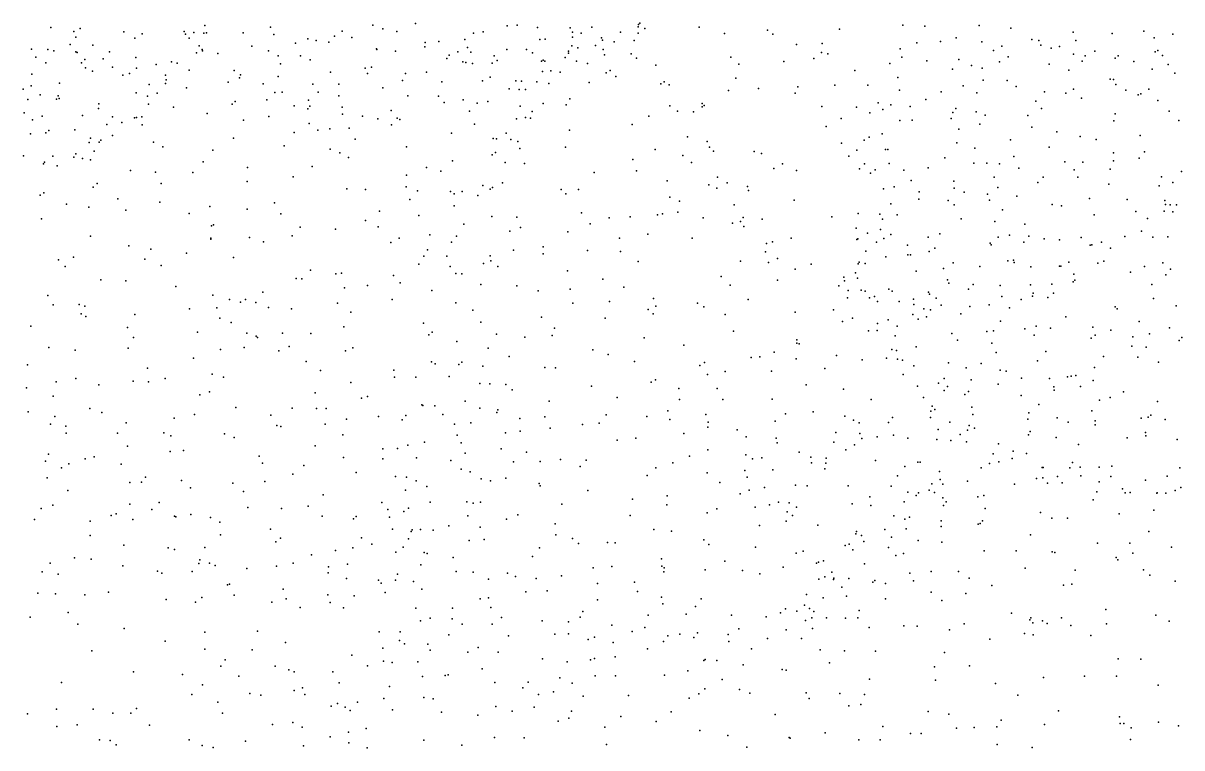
# Model space of a CAD drawing. Header units: metres. Extents: x -23.9 to 23.9, y -28.5 to 28.5.
# Drawn here: x 6.718 to 9.558, y -1.764 to 0.012 of the extents above; entities that cross this region are included whole.
import ezdxf

# ---------------------------------------------------------------- set-up
doc = ezdxf.new("R2010")
doc.units = ezdxf.units.M

msp = doc.modelspace()

# ---------------------------------------------------------------- linework, layer by layer
for p in [(6.7865, 0.0015, 18.2289), (7.164, 0.0062, 5.1411), (7.325, 0.0021, 19.4285), (7.5751, 0.0072, 18.7878), (7.6796, 0.0115, 19.0438), (7.9042, 0.0054, 20.4513), (7.9288, 0.0069, 18.46), (7.9791, 0.0012, 19.5031), (8.0588, 0.001, 21.6381), (8.1121, 0.0025, 20.4553), (8.226, 0.0034, 18.6659), (8.2266, 0.009, 18.959), (8.2296, 0.0121, -10.8547), (8.3755, 0.0019, 21.4558), (8.8739, 0.0072, 21.8879), (8.9278, 0.0046, 23.2681), (9.0616, 0.0065, 7.5598), (9.1387, 0.0002, 19.2566), (6.8428, -0.0087, 20.9545), (6.8477, -0.0221, 20.6988), (6.8584, -0.0009, 22.3731), (6.9652, -0.0093, 19.2531), (6.992, -0.0243, 4.7566), (7.0105, -0.0138, 18.4002), (7.113, -0.0084, 10.7349), (7.1165, -0.0151, 18.5852), (7.1251, -0.0247, 18.9779), (7.1369, -0.0105, 20.0523), (7.1616, -0.0124, 18.7794), (7.1675, -0.0113, 20.4684), (7.2578, -0.0116, 20.2257), (7.3331, -0.016, 20.5302), (7.416, -0.0263, 20.5712), (7.4814, -0.0199, 22.5137), (7.5001, -0.0079, 8.4831), (7.5241, -0.023, 19.379), (7.6, -0.0019, 20.4828), (7.6338, -0.0084, 22.4564), (7.8007, -0.0278, 20.4046), (7.8217, -0.0122, 19.085), (7.8461, -0.0092, 18.4988), (7.9843, -0.0283, 21.9819), (7.9981, -0.0268, 18.5524), (8.0649, -0.0096, 19.074), (8.0649, -0.0219, 19.6597), (8.0858, -0.0124, -12.5322), (8.1357, -0.0236, 18.9661), (8.1823, -0.0103, 4.7304), (8.2256, -0.0126, 19.8915), (8.2419, -0.0008, 18.7731), (8.4368, -0.0135, 19.7479), (8.5423, -0.0047, 19.6361), (8.5555, -0.0147, 21.7061), (8.7186, -0.0025, 21.8397), (9.0052, -0.0238, 22.8948), (9.1907, -0.0283, -12.1055), (9.2917, -0.0097, 19.135), (9.387, -0.0131, 19.1124), (9.4644, -0.0078, 21.5929), (9.4902, -0.0235, 23.7465), (9.5361, -0.015, 22.6961), (6.7392, -0.0514, 21.3708), (6.7792, -0.0523, 21.035), (6.7939, -0.0557, -15.5761), (6.8338, -0.0403, 24.0726), (6.8896, -0.0421, 22.8312), (7.1495, -0.0438, 19.7502), (7.1571, -0.0527, 19.9683), (7.1576, -0.056, 22.5176), (7.2789, -0.0446, 19.5302), (7.3197, -0.0556, 20.6212), (7.386, -0.0373, -25.9887), (7.4363, -0.0305, 19.4063), (7.4674, -0.0342, 20.3372), (7.584, -0.0512, 15.3673), (7.5854, -0.0525, 20.338), (7.6311, -0.0565, 19.4025), (7.7026, -0.0462, 20.3878), (7.7037, -0.035, 18.6803), (7.737, -0.0325, 20.4814), (7.8075, -0.0472, 18.6188), (7.9041, -0.0528, 18.9975), (7.9523, -0.0525, 22.0757), (8.0549, -0.0567, 18.9284), (8.0632, -0.0437, 20.0376), (8.0774, -0.0486, 19.7753), (8.121, -0.043, 20.1259), (8.1385, -0.0299, 18.669), (8.1399, -0.0521, 19.9164), (8.1671, -0.0333, 18.817), (8.2162, -0.0303, 21.5136), (8.614, -0.0406, -10.319), (8.6765, -0.0376, 3.8164), (8.8676, -0.051, 19.493), (8.9088, -0.0364, 23.0869), (8.9662, -0.0328, 23.4852), (9.0677, -0.0334, 22.8228), (9.0963, -0.0547, 23.6569), (9.1164, -0.0447, 19.4369), (9.2076, -0.0304, 21.878), (9.212, -0.0417, 22.7169), (9.2374, -0.0491, 23.7298), (9.2578, -0.0451, 19.2748), (9.298, -0.0306, 18.604), (9.3447, -0.0565, 19.2491), (9.4991, -0.0549, 19.2339), (6.7494, -0.0712, 19.3364), (6.7743, -0.0848, 20.9492), (6.8475, -0.0585, 19.3034), (6.8508, -0.0596, 18.2996), (6.8697, -0.0773, -22.0105), (6.9145, -0.0756, 8.1763), (6.9304, -0.0578, 18.3612), (6.9948, -0.0722, 20.6465), (7.0821, -0.0824, 22.4888), (7.143, -0.0605, 20.5877), (7.1956, -0.0623, -13.338), (7.343, -0.0683, -5.1774), (7.3983, -0.0681, 19.4796), (7.4216, -0.0781, 20.2515), (7.757, -0.0749, 22.3613), (7.7623, -0.0667, 18.8245), (7.7838, -0.058, 18.9242), (7.796, -0.0826, 19.4836), (7.8031, -0.0846, 20.2411), (7.8154, -0.059, 20.5034), (7.8731, -0.0679, 18.6738), (7.8798, -0.0791, 18.7669), (7.9667, -0.0603, 20.1756), (7.9891, -0.0811, 21.6787), (7.9927, -0.0786, 19.67), (7.9965, -0.0813, 20.0885), (8.047, -0.0721, 18.8019), (8.0551, -0.0615, 18.7133), (8.0745, -0.0808, 21.5646), (8.1433, -0.0655, 20.2149), (8.2081, -0.0629, 20.1154), (8.2218, -0.0734, 14.4984), (8.4523, -0.0712, 21.6067), (8.5824, -0.0822, 21.8005), (8.6559, -0.0747, -19.168), (8.6749, -0.0602, 19.5497), (8.6901, -0.0631, -4.0197), (8.8716, -0.0713, 23.2557), (8.9331, -0.0806, 22.9396), (9.0114, -0.0773, 23.5947), (9.1108, -0.0825, 10.7191), (9.1323, -0.0707, 21.9382), (9.2928, -0.0638, 3.9694), (9.3133, -0.0807, -19.2168), (9.3207, -0.0682, 19.3605), (9.3947, -0.0737, 19.5253), (9.4016, -0.0684, 23.7801), (9.4404, -0.0816, 19.4549), (9.4922, -0.0578, 7.5755), (9.5106, -0.067, 19.5686), (6.7394, -0.1126, 18.2891), (6.8615, -0.0855, 20.7777), (6.8709, -0.0978, 7.3581), (6.8883, -0.1056, 22.3787), (6.9374, -0.0957, 16.6127), (6.979, -0.1113, 19.1373), (6.9966, -0.0984, 18.4679), (7.0445, -0.0895, 18.5401), (7.096, -0.0858, 18.6706), (7.1251, -0.1031, 20.6606), (7.2359, -0.1041, 20.6695), (7.3493, -0.0879, 20.1952), (7.4714, -0.1082, 19.4988), (7.5569, -0.0983, 20.265), (7.562, -0.1112, 20.5751), (7.5723, -0.0957, 19.4598), (7.6558, -0.1109, 22.4268), (7.7071, -0.1079, 19.489), (7.8196, -0.0867, 22.2979), (7.8678, -0.0861, -17.4291), (7.9908, -0.1065, 19.9591), (8.0116, -0.1045, 19.859), (8.0344, -0.1084, -11.8545), (8.1011, -0.0865, 20.4214), (8.1475, -0.1093, 21.5156), (8.1571, -0.1043, 17.597), (8.2689, -0.091, 19.9899), (8.4725, -0.0881, 19.7128), (8.7563, -0.1036, 21.9312), (8.8421, -0.087, 21.9513), (8.9962, -0.1007, 22.827), (9.0427, -0.0913, 0.7207), (9.069, -0.0979, 22.7574), (9.2325, -0.0884, 19.4795), (9.2809, -0.1031, 23.7854), (9.4854, -0.1009, 23.8012), (9.5241, -0.0892, 22.6424), (9.5408, -0.1108, 21.5859), (6.7384, -0.1414, 19.2908), (6.8079, -0.1346, -11.2797), (6.9627, -0.115, 22.4294), (7.0271, -0.1381, 20.7156), (7.0669, -0.1359, 18.89), (7.0675, -0.1151, -26.522), (7.0686, -0.1268, -25.0728), (7.2209, -0.1329, 8.3202), (7.2486, -0.1222, 19.9302), (7.2509, -0.1145, 22.5216), (7.3069, -0.137, 19.6816), (7.343, -0.1189, 19.601), (7.4286, -0.1371, 20.6569), (7.4917, -0.1371, 22.4965), (7.6481, -0.1281, 20.5611), (7.7445, -0.1321, 20.2002), (7.8444, -0.1293, 20.1407), (7.8632, -0.1206, 22.2284), (7.9261, -0.1293, 22.1236), (7.9394, -0.1301, 20.5054), (7.9772, -0.1316, 21.9406), (8.0063, -0.1357, 20.4442), (8.1059, -0.1331, 11.2851), (8.1709, -0.1187, 20.3694), (8.2808, -0.1366, 20.1826), (8.2895, -0.1317, 15.152), (8.3018, -0.1388, 20.0605), (8.4648, -0.1225, 5.4136), (8.7073, -0.1396, 19.551), (8.7881, -0.1396, 7.4061), (8.8622, -0.1209, 23.0409), (9.0224, -0.1413, 23.6697), (9.0707, -0.1277, 19.499), (9.13, -0.1287, 23.7396), (9.3824, -0.1252, 22.613), (9.3904, -0.1262, 19.6036), (9.3963, -0.1385, 23.8274), (6.7185, -0.1498, 22.1761), (6.7605, -0.1636, 6.8694), (6.8041, -0.1664, 18.367), (6.9953, -0.1587, 19.0481), (7.0228, -0.1672, 18.6293), (7.0471, -0.1599, 9.16), (7.1184, -0.1467, -8.0035), (7.3354, -0.1581, 20.025), (7.3528, -0.1568, 20.7134), (7.4412, -0.1572, 19.5985), (7.4923, -0.1662, 20.1373), (7.6001, -0.1464, 19.5267), (7.6613, -0.1661, 20.1609), (7.7361, -0.1671, 19.5987), (7.9095, -0.1485, 20.0287), (7.9336, -0.1507, 19.8022), (7.9497, -0.1507, -5.5808), (8.4466, -0.1531, 19.7635), (8.5202, -0.1482, 21.8025), (8.6102, -0.1599, 19.6134), (8.6165, -0.1438, 18.3878), (8.8664, -0.1518, 21.9995), (8.968, -0.1566, 22.0136), (9.0558, -0.1588, 22.007), (9.1516, -0.1435, 21.9817), (9.2211, -0.1563, 22.6329), (9.2738, -0.1592, 21.9407), (9.2925, -0.1495, 5.2524), (9.421, -0.1519, 21.8298), (9.4509, -0.1633, 5.9642), (9.4573, -0.1613, 22.5885), (9.4769, -0.1494, 21.7571), (6.73, -0.1753, 17.3768), (6.7998, -0.1744, 20.8395), (6.8068, -0.1725, 22.2895), (6.9034, -0.1969, 18.4897), (6.9038, -0.1854, 19.1262), (7.0254, -0.1867, 23.1128), (7.0872, -0.1941, 22.4673), (7.2306, -0.1866, 15.1833), (7.2383, -0.1803, 20.7058), (7.3154, -0.1755, -14.0905), (7.3827, -0.1908, 19.8263), (7.416, -0.1977, 19.9473), (7.4177, -0.1765, 22.5025), (7.4208, -0.1911, 19.714), (7.5005, -0.194, 19.6696), (7.75, -0.1828, 22.3417), (7.7971, -0.1757, 20.0662), (7.831, -0.1838, 19.7395), (7.8575, -0.1797, 19.9482), (7.9362, -0.1917, 21.6039), (7.993, -0.1852, 21.52), (8.049, -0.1882, 15.4095), (8.0584, -0.1736, 6.4374), (8.3028, -0.1907, 21.5725), (8.3824, -0.1933, 4.9802), (8.3825, -0.1851, -6.9937), (8.3871, -0.1897, 21.6301), (8.6758, -0.1925, 21.9484), (8.7606, -0.1935, 21.9839), (8.8141, -0.1832, 23.3179), (8.8451, -0.1885, 23.4372), (8.8918, -0.1919, 23.54), (8.9305, -0.1749, 22.8467), (9.0039, -0.1975, 17.612), (9.1998, -0.1789, 11.286), (9.214, -0.1971, -6.2895), (9.3119, -0.1719, -15.14), (9.499, -0.1771, 19.7526), (6.721, -0.2078, -24.7676), (6.741, -0.2246, -12.2724), (6.7653, -0.2162, 19.1887), (6.8638, -0.2146, 20.7512), (6.9375, -0.2174, 18.5892), (6.9912, -0.2196, 18.7551), (6.9961, -0.2188, -7.1598), (7.0095, -0.2174, -24.2601), (7.1697, -0.2096, 14.0736), (7.2583, -0.226, 17.5498), (7.3205, -0.217, 22.4995), (7.5011, -0.2108, 20.0072), (7.5498, -0.216, 20.6922), (7.588, -0.2223, 19.7386), (7.6207, -0.2021, 20.0722), (7.635, -0.2209, 22.4072), (7.6416, -0.2242, 19.9688), (7.8121, -0.2034, 19.8501), (7.9276, -0.2226, 22.0411), (7.9493, -0.2189, 21.7314), (7.962, -0.2208, 20.4343), (7.9658, -0.2044, 21.8601), (8.2514, -0.2159, 20.2793), (8.3222, -0.2036, 20.1445), (8.3615, -0.2053, 19.9551), (8.7229, -0.2218, 19.5732), (8.7934, -0.2076, 23.2156), (8.8252, -0.1993, 19.5272), (8.8672, -0.2267, 22.9046), (8.8971, -0.2258, 22.0297), (8.9929, -0.2215, 23.6866), (8.9966, -0.2068, 19.5124), (9.0536, -0.2053, 22.7055), (9.0757, -0.2138, -10.6309), (9.1804, -0.2139, -10.132), (9.3949, -0.2103, 19.6639), (9.5272, -0.2034, -5.9493), (9.5507, -0.2262, 19.8552), (6.7815, -0.2514, 1.2309), (6.845, -0.2498, 19.0865), (6.9235, -0.236, 18.9898), (6.9606, -0.2311, 18.9128), (7.0103, -0.2369, 22.4203), (7.4196, -0.2336, 6.2351), (7.4409, -0.25, 20.689), (7.4702, -0.2471, 11.3819), (7.5177, -0.2454, 17.3176), (7.6214, -0.2371, 19.8748), (7.8245, -0.2353, 22.2281), (8.0574, -0.2504, 20.3542), (8.211, -0.2362, 4.3017), (8.6862, -0.2413, -2.9938), (9.0116, -0.2474, 22.0436), (9.0631, -0.2359, 23.7444), (9.19, -0.243, 22.0076), (9.2516, -0.2547, 19.5913), (9.3912, -0.2272, 21.8889), (6.7362, -0.2593, 22.1305), (6.7743, -0.2566, 18.4749), (6.8802, -0.2804, 10.1714), (6.8831, -0.2695, -22.6888), (6.9046, -0.2797, 18.8473), (6.9087, -0.2746, 18.7367), (6.9378, -0.2632, 20.6844), (7.0381, -0.2798, -17.889), (7.2339, -0.2698, 22.4739), (7.3828, -0.256, -16.1621), (7.5324, -0.2727, -7.3795), (7.768, -0.2579, 22.2912), (7.8705, -0.2708, 6.1242), (7.8781, -0.2718, 22.1174), (7.902, -0.2576, 21.5149), (7.9135, -0.2732, 16.3044), (7.9305, -0.2782, 21.9383), (8.3461, -0.2667, 21.6442), (8.3948, -0.2783, 11.614), (8.7237, -0.2821, 22.004), (8.7792, -0.2746, 23.1331), (8.7915, -0.2672, 23.3712), (8.8234, -0.2593, 22.977), (9.0064, -0.2811, 22.7067), (9.1384, -0.2737, 23.8112), (9.3091, -0.2656, 21.963), (9.3482, -0.2729, 23.8724), (9.4554, -0.2637, 23.8775), (6.8479, -0.3083, 18.9125), (6.8923, -0.3017, 16.9298), (7.0606, -0.2914, 20.6298), (7.1834, -0.2993, -20.9199), (7.3577, -0.2885, 20.6609), (7.4712, -0.2971, 5.1026), (7.4948, -0.3061, 22.4361), (7.6577, -0.2909, 22.3615), (7.868, -0.3104, 20.4796), (7.876, -0.3046, 21.6002), (7.9356, -0.2953, 21.8439), (8.0478, -0.2915, 21.5238), (8.2675, -0.2978, -20.0353), (8.4007, -0.2919, 21.7226), (8.4105, -0.3018, -13.8676), (8.5095, -0.3024, 19.7654), (8.5279, -0.3077, 21.8912), (8.7614, -0.2991, 23.2168), (8.8317, -0.2975, 23.5133), (8.8375, -0.2973, 19.5597), (9.051, -0.2945, 3.9082), (9.2326, -0.2919, 23.8528), (9.3902, -0.3061, -5.2479), (9.4664, -0.3037, 19.7837), (6.7189, -0.3129, 13.9253), (6.768, -0.3328, 18.9458), (6.7704, -0.3287, 18.641), (6.7913, -0.3141, -13.0034), (6.8018, -0.3378, 18.8023), (6.8429, -0.3167, 22.2473), (6.8642, -0.3198, 0.4111), (6.8832, -0.3232, 15.166), (7.16, -0.3278, 20.6029), (7.4263, -0.3391, 16.3412), (7.5159, -0.317, 20.7211), (7.7703, -0.3251, 20.6162), (7.8993, -0.3291, 21.7106), (7.947, -0.3323, 20.4052), (8.2124, -0.3218, 20.2709), (8.3348, -0.3124, -9.5282), (8.3565, -0.3292, 20.1799), (8.5793, -0.3327, 6.7645), (8.7415, -0.3137, 19.6058), (8.7806, -0.333, 23.0425), (8.8404, -0.3319, 22.8918), (8.9771, -0.3179, -7.2675), (9.0482, -0.3314, -13.8525), (9.0801, -0.3308, 19.5741), (9.1107, -0.3331, 22.6201), (9.1464, -0.3151, 22.0464), (9.2711, -0.3275, 22.5561), (9.3152, -0.329, 19.665), (9.3906, -0.3257, 21.925), (9.4537, -0.319, 22.5362), (6.9818, -0.3488, 20.6204), (7.0429, -0.353, 22.3717), (7.1346, -0.3539, 22.409), (7.2679, -0.3415, 20.6109), (7.3803, -0.3646, 22.4211), (7.6581, -0.3607, 22.3143), (7.7073, -0.342, -20.5228), (7.7423, -0.3511, 22.2443), (8.1177, -0.3537, 20.3008), (8.2215, -0.3501, 21.5988), (8.4197, -0.3655, 14.6548), (8.5579, -0.3445, -15.0779), (8.6137, -0.3494, 0.8559), (8.7681, -0.3449, 23.3312), (8.7951, -0.356, 23.436), (8.8066, -0.3473, 22.0466), (8.8768, -0.3483, 23.5936), (8.9362, -0.3427, 22.7542), (9.098, -0.3651, 18.1822), (9.1587, -0.3437, -4.572), (9.2177, -0.3657, 19.6406), (9.294, -0.3478, 21.9956), (9.303, -0.3654, 23.8852), (9.3825, -0.3462, 19.7316), (9.5081, -0.3647, 21.8202), (9.5575, -0.3514, 20.0316), (6.8898, -0.3902, 22.5892), (6.8998, -0.3808, 22.2428), (7.0567, -0.3813, 11.7359), (7.2677, -0.3762, 22.418), (7.5115, -0.3939, 22.3678), (7.5577, -0.3959, 20.722), (7.657, -0.3893, 18.8857), (7.8452, -0.3862, 21.6645), (7.8627, -0.3952, 21.7762), (7.8689, -0.3911, 21.8905), (7.8929, -0.3791, 12.0647), (8.037, -0.3954, 16.8766), (8.079, -0.3959, 5.4916), (8.2968, -0.3748, 20.2495), (8.3991, -0.3839, 21.7441), (8.418, -0.3928, 20.144), (8.4439, -0.3795, 19.9772), (8.4938, -0.3882, 17.2356), (8.8267, -0.3937, 23.5303), (8.8526, -0.3889, 19.6191), (8.8947, -0.3736, 22.0648), (8.999, -0.3749, 22.6919), (9.0002, -0.3927, 12.0205), (9.1074, -0.3908, 22.0625), (9.2047, -0.3785, 23.8563), (9.3787, -0.3823, 22.5342), (9.5027, -0.3868, 19.9495), (9.5355, -0.3789, 23.8912), (6.7602, -0.4094, 21.9062), (6.769, -0.4039, 21.9924), (6.9507, -0.4182, 23.4622), (7.666, -0.4204, 22.2514), (7.6845, -0.3991, -18.3317), (7.7657, -0.4003, 22.171), (7.7746, -0.4063, 10.92), (7.7941, -0.4006, 14.1561), (7.8326, -0.4101, 21.4968), (8.0481, -0.4067, 21.5392), (8.3035, -0.4143, 11.0418), (8.3267, -0.424, 21.6745), (8.4962, -0.3979, 19.887), (8.6076, -0.4221, 19.7804), (8.9136, -0.4192, -17.9208), (8.9142, -0.4016, 23.6583), (8.9853, -0.4228, 23.7354), (9.0247, -0.4019, 22.0731), (9.0813, -0.4072, -18.6564), (9.0866, -0.4216, 11.0632), (9.1538, -0.4118, 22.5877), (9.3315, -0.4178, 0.6355), (9.4237, -0.4202, 21.9157), (9.5159, -0.4223, 20.2543), (6.8246, -0.4315, 22.08), (6.8792, -0.4389, 20.6248), (6.9702, -0.4465, 22.2474), (7.0534, -0.4265, 22.3222), (7.1758, -0.4374, 22.3618), (7.2678, -0.4441, 6.6879), (7.3343, -0.4286, 22.3833), (7.5919, -0.4488, 22.289), (7.7744, -0.4355, 20.5875), (8.087, -0.453, 18.9683), (8.3225, -0.4513, 4.6255), (8.4607, -0.4335, 20.0466), (8.8445, -0.4311, 22.8653), (9, -0.4329, 19.6337), (9.1187, -0.4455, 23.8304), (9.2405, -0.4324, 19.6998), (9.2632, -0.4361, 22.0193), (9.4451, -0.4494, 22.5206), (9.5145, -0.4486, 21.8286), (9.518, -0.4327, 20.1498), (9.5296, -0.4332, 22.5319), (9.5362, -0.4507, 2.2506), (9.5452, -0.4329, 20.387), (6.7632, -0.4678, 21.8168), (7.1256, -0.4545, 20.5612), (7.1846, -0.4826, -5.4746), (7.35, -0.4551, 5.6647), (7.5578, -0.4714, -16.6354), (7.6883, -0.4593, -5.0809), (7.7983, -0.481, 21.7756), (7.8667, -0.4621, 20.4588), (7.9279, -0.4633, -16.9671), (8.1076, -0.4795, 20.2948), (8.1544, -0.4654, 17.3249), (8.2056, -0.4627, 20.2585), (8.2727, -0.4575, -3.0403), (8.2853, -0.4557, 16.5163), (8.3852, -0.4653, 20.2338), (8.4564, -0.4784, 1.4377), (8.4761, -0.4744, 20.1707), (8.4833, -0.4641, -11.46), (8.5292, -0.4687, 19.9399), (8.7, -0.4627, 19.7404), (8.7646, -0.4544, 23.0484), (8.8178, -0.4564, 5.012), (8.8241, -0.4687, 22.0638), (8.8604, -0.4578, 23.5925), (9.017, -0.4672, 22.6689), (9.1, -0.474, 22.6121), (9.1731, -0.4807, 22.0505), (9.3428, -0.4576, 19.8037), (9.4741, -0.4669, 20.0343), (6.8837, -0.5097, 22.0314), (7.1803, -0.4851, -25.8722), (7.3779, -0.5091, 20.5935), (7.3969, -0.4878, 14.1303), (7.4837, -0.4926, 22.2974), (7.5887, -0.4872, 20.7151), (7.7149, -0.5068, 22.0636), (7.7805, -0.5101, 21.5318), (7.9108, -0.4978, 21.4509), (7.937, -0.4886, -6.4475), (8.0533, -0.4996, 21.5432), (8.2493, -0.5054, 21.623), (8.4845, -0.4867, 21.8662), (8.7599, -0.4907, 4.0122), (8.7876, -0.5028, 23.4327), (8.8192, -0.4935, 11.7299), (8.845, -0.5059, 19.7182), (8.9648, -0.5044, 22.0769), (9.1359, -0.5077, 1.9839), (9.1832, -0.5103, 19.7571), (9.4588, -0.4979, 20.1993), (6.9774, -0.5334, 22.1331), (7.178, -0.5175, 0.9623), (7.1785, -0.515, 22.2857), (7.2728, -0.513, 20.5642), (7.3078, -0.5238, 22.2999), (7.6192, -0.5259, 17.0668), (7.6401, -0.5153, 22.1608), (7.7683, -0.5252, -11.469), (7.9927, -0.536, 18.3149), (8.1795, -0.5153, 6.6367), (8.3583, -0.5147, 21.6924), (8.5403, -0.5282, 20.1339), (8.5552, -0.5243, -4.2499), (8.6007, -0.5151, 19.9257), (8.7616, -0.5184, 23.1056), (8.7639, -0.5164, 19.775), (8.8093, -0.5245, 22.9431), (8.8273, -0.5158, 23.5322), (8.8856, -0.5322, 22.8167), (8.9365, -0.5125, 22.7454), (9.0883, -0.5276, 19.743), (9.0903, -0.5311, 23.8026), (9.1076, -0.5126, 5.654), (9.1707, -0.5246, 23.8454), (9.2202, -0.5163, 22.566), (9.2585, -0.5193, 19.8146), (9.3111, -0.5136, 23.8901), (9.3334, -0.532, 22.5393), (9.3374, -0.5313, 19.9213), (9.3607, -0.5248, 21.9552), (9.418, -0.5111, 23.9025), (9.4872, -0.5126, 20.3544), (9.524, -0.512, 23.8949), (6.842, -0.5619, -8.7594), (7.0165, -0.5667, 10.9897), (7.0314, -0.5422, 20.5615), (7.119, -0.5518, 20.5505), (7.2341, -0.5626, 22.2293), (7.7002, -0.5591, 21.8991), (7.7093, -0.544, 20.6672), (7.757, -0.5594, 21.6388), (7.8632, -0.5582, 20.477), (7.9198, -0.5441, -13.9906), (7.9929, -0.5533, 20.3691), (8.1015, -0.5456, 16.043), (8.1827, -0.5475, 21.5867), (8.5378, -0.5487, 21.9065), (8.5667, -0.565, 18.5732), (8.7836, -0.547, 22.0407), (8.8329, -0.5607, 19.7991), (8.8867, -0.5559, 23.6097), (8.8927, -0.5557, 22.063), (8.9384, -0.5478, 23.6812), (8.9526, -0.5398, 19.7441), (9.3828, -0.5396, 20.3199), (6.8054, -0.5684, 21.8374), (6.8216, -0.5847, 20.6306), (7.0564, -0.5819, 22.1122), (7.4226, -0.5934, 4.7173), (7.688, -0.579, 21.753), (7.7648, -0.5843, -14.5942), (7.8466, -0.5767, 5.9765), (7.8648, -0.5704, 21.4695), (7.8817, -0.5848, 17.6408), (8.0525, -0.5951, 21.5295), (8.226, -0.5719, 12.0811), (8.4766, -0.5711, 21.8459), (8.5451, -0.5745, 20.2079), (8.6103, -0.5914, 1.7214), (8.6494, -0.5791, 19.9975), (8.7647, -0.5783, 7.8299), (8.7674, -0.5736, 19.8545), (8.7815, -0.5773, 23.039), (8.907, -0.596, -12.2968), (8.9735, -0.5894, 22.0683), (8.9974, -0.5754, 22.6985), (9.0629, -0.5845, 19.8193), (9.1314, -0.5708, 20.5813), (9.1456, -0.569, 22.5988), (9.1469, -0.5747, 19.8276), (9.1878, -0.5851, 20.4741), (9.2585, -0.5836, 19.9337), (9.261, -0.5836, 20.4046), (9.2812, -0.5737, 12.4158), (9.352, -0.5762, 20.1239), (9.3669, -0.571, 20.4739), (9.4667, -0.5848, 5.3213), (9.511, -0.5755, 20.4204), (9.53, -0.5911, 22.5446), (6.9086, -0.6172, 21.9121), (6.9699, -0.6194, 20.5697), (7.3874, -0.6138, 22.1527), (7.401, -0.6151, 20.5908), (7.4848, -0.6028, 20.626), (7.4985, -0.6009, 22.1247), (7.6263, -0.6064, 21.9281), (7.6424, -0.6244, 1.847), (7.7786, -0.6013, 20.6069), (7.7938, -0.6027, -17.7492), (8.1393, -0.6158, 19.313), (8.429, -0.6091, 21.7703), (8.567, -0.6177, 7.1347), (8.7297, -0.6108, 22.0134), (8.7314, -0.6195, 19.9986), (8.7586, -0.5999, 23.2125), (8.7631, -0.6132, 7.4438), (8.9834, -0.6174, 20.5394), (9.2913, -0.6219, 20.1662), (9.2935, -0.6035, 20.3094), (9.2955, -0.6183, 21.9846), (9.4323, -0.5985, 21.8942), (9.5187, -0.605, -7.5547), (7.0924, -0.6332, 20.5498), (7.3061, -0.6476, 22.0859), (7.5061, -0.6367, 22.0196), (7.5625, -0.6308, 20.6822), (7.7201, -0.6434, 20.6603), (7.8404, -0.6288, 20.532), (7.9286, -0.6316, 20.4319), (7.9803, -0.6445, 21.4624), (8.0591, -0.64, 20.3436), (8.1905, -0.6355, 20.2902), (8.4509, -0.6304, 20.2622), (8.7175, -0.6319, 20.2362), (8.74, -0.6429, 20.1296), (8.7722, -0.6423, 20.324), (8.7821, -0.6448, 23.1259), (8.8396, -0.6399, 22.0398), (8.8479, -0.6447, 19.965), (8.9374, -0.6473, 23.6477), (8.9399, -0.6522, 20.3849), (8.9871, -0.6257, 20.6442), (9.0355, -0.6399, 23.7405), (9.0469, -0.6288, 19.8973), (9.1128, -0.6311, 23.7981), (9.1867, -0.6291, 20.3603), (9.194, -0.6501, 20.2369), (9.2392, -0.6281, 20.5648), (9.2434, -0.6501, 23.8465), (9.4846, -0.6287, 21.8308), (6.7792, -0.6554, 21.8085), (6.7919, -0.6782, 20.6578), (6.8554, -0.6774, 21.8594), (7.1834, -0.6549, 0.6026), (7.2241, -0.6657, 22.0168), (7.2513, -0.6721, 18.7227), (7.263, -0.6653, -20.3084), (7.2884, -0.6724, 20.5623), (7.4884, -0.674, 1.3731), (7.623, -0.6652, 21.8094), (7.7786, -0.6735, 21.5382), (8.0656, -0.6747, -10.2219), (8.1556, -0.6702, -4.0231), (8.2634, -0.6628, -14.413), (8.3707, -0.674, 21.6394), (8.4954, -0.6651, 21.8302), (8.7388, -0.6609, 4.3068), (8.7925, -0.6612, 20.2121), (8.8048, -0.6578, 23.3969), (8.8123, -0.6699, 17.2627), (8.8652, -0.6703, 20.0604), (8.9001, -0.6648, 20.4613), (8.9009, -0.678, 20.2495), (8.9556, -0.6619, 19.9782), (8.9682, -0.679, 20.3083), (9.0859, -0.6783, 20.1179), (9.1166, -0.6581, 20.003), (9.1639, -0.6656, 20.1467), (9.192, -0.6568, 22.0117), (9.2296, -0.6606, 4.0201), (9.4882, -0.6629, 23.8691), (9.5437, -0.681, 20.4383), (6.8607, -0.7001, -15.6736), (6.8695, -0.682, 1.7529), (6.8717, -0.7073, 20.6147), (6.9918, -0.7019, 21.9342), (7.1261, -0.6881, 21.9685), (7.1927, -0.6855, 2.1696), (7.32, -0.6851, 21.9849), (7.3758, -0.6881, 19.373), (7.5211, -0.6968, 21.8609), (7.8204, -0.6913, 20.597), (7.9891, -0.7085, -20.014), (8.2499, -0.6898, 16.9495), (8.2621, -0.7005, 20.2977), (8.2685, -0.6819, 21.5783), (8.3865, -0.683, 20.279), (8.4392, -0.7018, 21.7306), (8.6101, -0.6961, 21.9125), (8.7041, -0.6906, 21.9727), (8.8986, -0.7019, 23.5613), (8.9256, -0.6882, 8.1227), (8.9322, -0.7076, 22.0268), (8.9418, -0.691, 20.1741), (9.0164, -0.7004, 22.0309), (9.0385, -0.6829, 20.2286), (9.1357, -0.6854, 20.6158), (9.2738, -0.7079, 20.5071), (9.3944, -0.6831, 23.8627), (9.3995, -0.6879, 7.8236), (6.7376, -0.7309, 20.7034), (6.9744, -0.7342, 15.2055), (7.2002, -0.7113, 20.5567), (7.2284, -0.722, 21.9539), (7.5042, -0.7327, 18.4094), (7.6995, -0.723, 20.7247), (7.8399, -0.721, 21.4651), (8.0203, -0.7356, 21.4524), (8.145, -0.7114, 20.3351), (8.7263, -0.719, 20.4056), (8.7511, -0.7113, -19.0184), (8.8119, -0.7243, 20.4343), (8.8381, -0.7151, 22.9999), (8.8606, -0.7309, 20.5196), (8.9119, -0.7132, 20.5929), (9.1134, -0.7187, 22.6672), (9.1731, -0.7371, 23.7855), (9.2006, -0.7306, 20.549), (9.2358, -0.7356, 21.9638), (9.3398, -0.7328, 21.9058), (9.453, -0.7189, 21.8186), (9.5277, -0.7351, 22.591), (6.989, -0.7583, 20.579), (7.1456, -0.7454, 16.259), (7.2667, -0.7481, -17.9033), (7.2895, -0.7552, -12.8513), (7.2925, -0.7582, 21.9078), (7.3537, -0.7478, 11.8906), (7.4235, -0.7484, 21.8699), (7.7124, -0.7521, 21.6128), (7.7205, -0.7458, -7.2957), (7.8783, -0.7507, 21.3942), (7.9476, -0.7581, 20.4737), (8.0146, -0.7539, 20.4229), (8.2406, -0.7597, 0.5217), (8.4592, -0.7433, 20.3086), (8.6145, -0.7639, 11.3951), (8.7904, -0.742, 21.987), (8.8113, -0.7413, 23.2617), (8.8554, -0.7542, 23.433), (8.9945, -0.7485, 23.66), (9.0083, -0.765, 22.7673), (9.0799, -0.7442, 17.5048), (9.096, -0.7423, 23.7403), (9.1962, -0.7531, 17.9606), (9.3356, -0.7599, 22.6014), (9.3455, -0.7528, -12.7422), (9.3838, -0.7403, 20.4491), (9.4377, -0.757, 23.8418), (9.4785, -0.7493, 1.8142), (9.5512, -0.7656, 20.4089), (9.5579, -0.7589, 21.7727), (6.781, -0.7833, 21.8336), (6.8459, -0.7896, 20.6438), (6.9762, -0.7846, 4.4435), (7.2021, -0.788, 16.8917), (7.2601, -0.7831, 20.5769), (7.3452, -0.7914, -11.1523), (7.3704, -0.7805, 15.3079), (7.5081, -0.791, 6.2577), (7.5263, -0.784, 21.7914), (7.7811, -0.7683, 20.7539), (7.858, -0.7844, 19.5749), (8.1147, -0.7889, 20.3872), (8.3375, -0.7776, 20.3198), (8.5589, -0.7941, 21.8141), (8.6144, -0.7724, 0.3543), (8.62, -0.7741, 21.8817), (8.847, -0.7882, 23.0847), (8.8588, -0.7903, 21.979), (8.9071, -0.7811, 23.5169), (9.0921, -0.7726, 20.612), (9.2249, -0.7925, 10.335), (9.4354, -0.7795, 22.6004), (9.4707, -0.782, -14.4513), (7.1362, -0.8094, 21.9535), (7.4121, -0.8174, 20.6328), (7.7194, -0.8184, 20.8494), (7.7279, -0.8227, 21.5527), (7.7936, -0.8192, 21.438), (7.9093, -0.8054, 20.56), (8.1524, -0.8004, -4.7202), (8.2169, -0.8175, 21.4975), (8.388, -0.8201, 21.5323), (8.5024, -0.8078, 21.7357), (8.5235, -0.806, 20.3558), (8.6124, -0.811, -6.4984), (8.7114, -0.8025, 20.4422), (8.7743, -0.813, 21.9363), (8.8342, -0.809, 18.4708), (8.861, -0.8113, 23.3301), (8.8731, -0.8137, 20.6193), (8.9863, -0.8203, 22.8446), (9.0664, -0.8225, 5.0913), (9.1029, -0.7954, 22.7179), (9.2043, -0.8158, 23.7502), (9.366, -0.8055, 21.8408), (9.4501, -0.8066, 21.7992), (9.5007, -0.8191, 23.7943), (6.729, -0.8258, 20.7416), (7.0235, -0.8334, 19.8243), (7.1819, -0.8482, 20.5907), (7.4475, -0.8394, 5.9154), (7.6272, -0.839, 20.7752), (7.7862, -0.8251, 20.9077), (7.8446, -0.8286, 20.7017), (7.9967, -0.832, 5.7894), (8.0227, -0.8327, 20.4724), (8.3764, -0.8269, -17.7611), (8.3954, -0.8489, 16.2323), (8.4389, -0.8419, -9.7872), (8.5527, -0.8411, 8.0679), (8.6831, -0.8345, 21.8818), (8.8748, -0.8495, 23.242), (8.9011, -0.8278, 23.4238), (9.0298, -0.8328, 23.6164), (9.1131, -0.8383, 23.6881), (9.1275, -0.8414, 21.9398), (9.2985, -0.8516, 10.8273), (9.344, -0.8323, 22.6493), (6.7992, -0.867, -18.6938), (6.8479, -0.8587, 21.9801), (6.9043, -0.8749, 20.6535), (6.9878, -0.8654, 22.013), (7.0257, -0.8673, 20.6096), (7.0667, -0.8591, 10.3915), (7.2092, -0.8559, 11.0317), (7.5213, -0.8687, 21.774), (7.6285, -0.8561, 21.6719), (7.6804, -0.856, 2.2013), (7.7623, -0.8539, 14.2783), (7.8375, -0.8709, 20.8028), (7.862, -0.8718, 21.3066), (7.9015, -0.8741, 20.6481), (8.1116, -0.8776, 21.4096), (8.2578, -0.868, -2.6314), (8.2679, -0.8627, 17.3021), (8.6372, -0.8748, 20.4529), (8.9102, -0.878, -18.4112), (8.9615, -0.8703, 22.9381), (8.9756, -0.8591, 21.948), (8.9839, -0.8786, 20.746), (9.0415, -0.8619, 20.6676), (9.1079, -0.8728, 22.7755), (9.1649, -0.8584, 20.5472), (9.2333, -0.8592, 22.6982), (9.2444, -0.8792, 6.2809), (9.2777, -0.8553, 20.4701), (9.2864, -0.8535, -11.015), (9.3097, -0.8787, 21.8238), (9.3406, -0.864, -3.3602), (6.7267, -0.8817, 21.9386), (6.7924, -0.9024, 20.729), (7.1518, -0.8992, -12.2245), (7.1753, -0.8918, 22.0101), (7.4344, -0.8939, 21.8412), (7.5472, -0.907, 20.7528), (7.5622, -0.9035, 10.9194), (7.9171, -0.8867, 21.2289), (8.1738, -0.9057, 15.903), (8.325, -0.8839, 21.4679), (8.4193, -0.8836, 7.414), (8.7292, -0.8849, 20.5303), (8.9252, -0.9059, 23.1126), (8.9755, -0.8886, 23.4936), (9.0258, -0.8979, -14.1917), (9.0351, -0.8913, 5.8472), (9.1638, -0.9006, 21.8847), (9.2449, -0.8877, 23.7159), (9.3823, -0.9056, 23.7349), (9.4149, -0.8921, 21.7773), (6.8819, -0.9322, 22.9561), (7.2395, -0.9298, 4.629), (7.3781, -0.9317, 21.9124), (7.4371, -0.9326, 20.6958), (7.4611, -0.9325, 5.1297), (7.6958, -0.9236, 21.5334), (7.6978, -0.9251, 17.2041), (7.7275, -0.9261, 21.45), (7.802, -0.9147, 21.0139), (7.8374, -0.9316, 20.9023), (7.8816, -0.9355, 20.7244), (8.0076, -0.9149, 21.2936), (8.327, -0.9102, 19.3174), (8.433, -0.9109, 21.5071), (8.5543, -0.9098, 20.4416), (8.7965, -0.9102, 21.8763), (8.9457, -0.9268, 4.7577), (8.9523, -0.9347, 23.3207), (9.0436, -0.9292, 22.9019), (9.2074, -0.923, 8.2683), (9.3565, -0.9121, 22.7033), (9.4983, -0.9152, 20.3983), (6.7306, -0.941, 22.0083), (6.7962, -0.9525, 2.125), (6.9113, -0.9423, 22.07), (7.0883, -0.9561, 19.0248), (7.138, -0.9473, 22.067), (7.3252, -0.9493, 20.6616), (7.5108, -0.9588, 21.8007), (7.5891, -0.9524, 7.1908), (7.6472, -0.9606, 20.9073), (7.6559, -0.9496, 21.6039), (7.7472, -0.9475, 1.2906), (7.8796, -0.9424, -5.9738), (7.9354, -0.9569, 20.6091), (7.9968, -0.9531, 6.1766), (8.1474, -0.9485, 21.3559), (8.2467, -0.9525, 21.3967), (8.2981, -0.9384, 14.8422), (8.3033, -0.9597, 20.4329), (8.3911, -0.9473, 20.4409), (8.5615, -0.9639, 21.5857), (8.5869, -0.9456, 21.6689), (8.6543, -0.9405, 21.7531), (8.7322, -0.9511, 21.7946), (8.7533, -0.961, 20.6627), (8.8491, -0.9547, 20.7762), (8.9419, -0.955, 21.8691), (8.9432, -0.9394, 23.203), (9.0455, -0.9469, 23.4959), (9.1803, -0.9587, 23.6058), (9.1826, -0.9432, 20.5312), (9.2523, -0.9552, 23.6539), (9.3371, -0.9382, 20.4432), (9.3454, -0.9627, 23.6748), (9.4583, -0.9559, 12.5488), (9.4752, -0.9537, 23.6919), (9.4822, -0.9487, 21.7677), (9.5171, -0.9599, 22.7463), (6.7856, -0.9713, -16.0547), (6.8234, -0.9758, 20.7567), (6.8235, -0.9933, 22.0857), (6.9498, -0.993, 9.6164), (6.9706, -0.968, 20.6803), (7.0628, -0.9921, -18.2883), (7.3399, -0.9739, 15.0098), (7.35, -0.9768, 21.9856), (7.4586, -0.9709, 21.871), (7.7753, -0.9709, -10.849), (7.8153, -0.9679, 21.1958), (7.9003, -0.992, 10.8438), (7.9367, -0.9879, 15.3397), (8.0102, -0.9811, 21.2062), (8.0894, -0.9718, 21.2892), (8.1301, -0.9688, 20.4545), (8.3376, -0.9937, 11.0027), (8.3961, -0.9784, 21.3957), (8.3973, -0.9659, 1.2258), (8.4682, -0.9852, 20.4977), (8.71, -0.9917, 1.4293), (8.7668, -0.9681, -2.7326), (8.7687, -0.9936, 20.765), (8.8391, -0.9668, 5.5479), (8.9605, -0.9837, -14.6653), (8.9894, -0.9659, 23.085), (9.033, -0.986, 23.3846), (9.0364, -0.9742, 23.0106), (9.0499, -0.9805, 20.6666), (9.1861, -0.9891, 21.8762), (9.2794, -0.9659, 22.7748), (9.3457, -0.9727, 21.8233), (9.4686, -0.9913, 1.5707), (7.0805, -1, -8.6157), (7.2122, -0.9951, 22.0745), (7.2356, -1.0038, 20.6818), (7.5021, -0.9974, 20.7859), (7.7022, -1.015, 21.1034), (7.7819, -0.9981, 20.9722), (7.7915, -1.0168, 20.8206), (8.1745, -1.0103, 21.2853), (8.2201, -1.0053, 20.4588), (8.4902, -1.002, 21.3474), (8.5635, -1.0056, 21.3941), (8.566, -1.0168, 16.7322), (8.7055, -1.0154, 21.6867), (8.7561, -1.0217, 20.9914), (8.7739, -1.0064, 21.742), (8.8111, -1.0018, 17.3992), (8.8516, -0.9983, -5.5557), (8.8866, -1.0056, 20.8706), (8.9572, -1.0089, 20.7737), (8.9919, -1.0114, 12.6238), (9.0146, -0.9964, 23.1724), (9.0305, -1.0146, 11.2715), (9.1088, -1.0195, 21.8602), (9.1825, -0.9972, 22.8761), (9.2499, -1.0039, 20.493), (9.3043, -1.0212, 23.5838), (9.4236, -1.0043, 21.8136), (9.4697, -1, 20.4112), (9.5468, -1.0087, 22.8149), (6.7806, -1.0449, 6.6923), (6.9743, -1.0247, 22.1366), (7.0788, -1.038, 22.139), (7.1116, -1.0353, -6.1022), (7.2967, -1.0496, 22.0779), (7.4341, -1.0245, 2.4004), (7.5996, -1.0315, 20.9175), (7.6358, -1.0309, 21.611), (7.6612, -1.0228, 21.4667), (7.802, -1.0424, 20.6242), (7.8896, -1.0313, 20.5512), (7.9516, -1.04, 21.1226), (8.351, -1.0491, 20.5513), (8.396, -1.0338, 21.3054), (8.4891, -1.0464, 21.268), (8.6202, -1.04, 20.6648), (8.7343, -1.0337, 20.8484), (9.0958, -1.044, 23.1114), (9.1445, -1.0372, 23.4425), (9.1774, -1.0427, 22.9679), (6.7734, -1.0613, 22.1129), (6.8125, -1.078, 12.1547), (6.8302, -1.0681, 20.3592), (6.8708, -1.056, 20.7896), (6.8928, -1.051, 22.1431), (6.9587, -1.069, 20.7507), (7.305, -1.067, -7.0814), (7.4064, -1.0724, 20.7894), (7.5035, -1.0531, 21.8922), (7.5996, -1.0562, 21.7123), (7.6827, -1.0532, 21.2602), (7.7665, -1.0601, 20.8938), (7.9204, -1.063, 0.8388), (7.9855, -1.0629, 20.4646), (8.0353, -1.0578, 18.0768), (8.0834, -1.0751, 20.4357), (8.0978, -1.0589, 21.1534), (8.2692, -1.0782, 20.4928), (8.3109, -1.0657, 21.2517), (8.5058, -1.056, 20.6106), (8.5285, -1.0534, -19.3793), (8.6489, -1.0522, 21.2942), (8.6504, -1.0657, 21.397), (8.6854, -1.0666, 21.544), (8.6865, -1.0543, 20.7727), (8.8075, -1.0603, 21.6789), (8.879, -1.075, 21.0133), (8.9112, -1.0639, 21.7124), (8.9169, -1.0644, 20.9256), (9.0665, -1.0784, 20.6366), (9.0862, -1.0676, 1.6136), (9.1097, -1.0633, 23.2531), (9.1419, -1.0555, -3.8262), (9.2155, -1.0776, 23.4102), (9.2179, -1.0769, -2.0603), (9.2836, -1.0783, 23.4764), (9.2896, -1.0651, 4.9448), (9.3085, -1.0761, 22.9376), (9.3554, -1.0768, 4.3515), (9.3865, -1.0739, 23.5228), (9.553, -1.0781, 23.4918), (6.7776, -1.1022, 20.863), (7.0184, -1.1006, 22.1763), (7.3797, -1.0935, -6.6107), (7.5343, -1.0895, -17.4355), (7.6313, -1.0989, 20.9851), (7.6578, -1.1011, 21.384), (7.7916, -1.081, -12.1707), (7.8143, -1.0882, 21.0325), (7.841, -1.1049, -2.6891), (7.9014, -1.1036, 20.4318), (8.2478, -1.0971, -11.9709), (8.395, -1.09, 11.9181), (8.4868, -1.0843, 0.0575), (8.493, -1.1007, 18.3713), (8.5553, -1.0826, 21.1781), (8.6834, -1.0803, 20.9541), (8.8615, -1.0978, -11.2454), (8.9641, -1.087, 10.2195), (8.9656, -1.107, 20.7186), (9.2015, -1.104, 23.2318), (9.2176, -1.1028, 23.1383), (9.2531, -1.0992, 23.0425), (9.3107, -1.0975, 20.4386), (9.384, -1.0991, 22.9764), (9.5222, -1.0982, 21.841), (6.828, -1.1339, 20.7304), (6.9801, -1.1137, 20.6822), (7.0087, -1.1128, -16.8867), (7.1069, -1.1087, 20.6771), (7.1289, -1.1268, 22.1724), (7.2323, -1.116, 22.1362), (7.3106, -1.1116, 20.7247), (7.6551, -1.1326, 20.7013), (7.6813, -1.1096, 20.8663), (7.7077, -1.1241, 21.0222), (7.8634, -1.1103, 12.0834), (7.9834, -1.1163, 21.174), (7.9855, -1.1223, 20.3821), (8.1024, -1.1336, 20.3557), (8.4259, -1.1136, 21.2286), (8.498, -1.1324, 11.4915), (8.5352, -1.1259, 15.8937), (8.6114, -1.1209, 20.6985), (8.6395, -1.1224, 20.8653), (8.7403, -1.1225, 21.2531), (8.8452, -1.123, 21.1387), (8.9389, -1.1329, 20.9759), (8.9449, -1.1176, -9.8271), (8.9721, -1.1179, 18.0253), (9.033, -1.1104, 21.8471), (9.1482, -1.1178, 20.5048), (9.2285, -1.1153, 20.4305), (9.2645, -1.1148, 23.3298), (9.3554, -1.1123, 23.4065), (9.4127, -1.1296, 23.054), (9.4687, -1.1085, 23.4342), (9.5412, -1.1334, 23.0814), (9.5558, -1.1263, 23.3292), (7.0515, -1.1629, 20.5877), (7.2583, -1.1364, 14.7071), (7.4537, -1.1446, 20.9161), (7.5974, -1.1634, 21.8198), (7.7157, -1.1623, 20.4809), (7.8059, -1.1618, 21.1526), (7.8389, -1.1619, 7.5404), (8.2114, -1.155, 20.3481), (8.2966, -1.1465, 20.4066), (8.4757, -1.1416, 20.5441), (8.5696, -1.162, 21.0218), (8.5958, -1.164, 5.3612), (8.7934, -1.1492, 21.6785), (8.8778, -1.1614, 20.6881), (8.8864, -1.1374, 21.7512), (8.9067, -1.1456, 21.0715), (8.9122, -1.1395, 20.7766), (8.952, -1.1382, -12.4516), (8.9721, -1.1515, 0.2074), (8.9802, -1.1617, 20.5106), (9.0576, -1.1489, 20.5421), (9.0724, -1.1458, 21.9208), (9.3407, -1.1561, 20.3686), (9.35, -1.1367, 23.2681), (9.4188, -1.1393, 20.4307), (9.4309, -1.1385, 23.3332), (9.4964, -1.1404, 23.2647), (9.4973, -1.1394, 23.1559), (9.519, -1.1399, 20.4391), (6.7625, -1.1779, 19.3229), (6.7913, -1.1694, 22.1635), (6.9467, -1.1906, 20.5237), (6.9802, -1.1668, -13.3695), (7.0341, -1.1805, 22.2026), (7.1297, -1.1923, 16.5206), (7.269, -1.1756, 20.6627), (7.3515, -1.1777, 20.7782), (7.417, -1.172, 6.8248), (7.6118, -1.18, 20.6133), (7.6517, -1.1855, 20.5352), (7.6627, -1.1769, 21.5781), (7.8212, -1.1649, -9.4845), (8.0385, -1.1675, 21.2529), (8.2959, -1.1691, 7.7295), (8.3945, -1.1887, 21.1934), (8.4186, -1.1788, 20.454), (8.5125, -1.1744, 21.0958), (8.5474, -1.1687, 20.6062), (8.5908, -1.1861, 20.9018), (8.6136, -1.1746, 20.7819), (8.7502, -1.1663, 21.4387), (8.7955, -1.17, -11.852), (8.9742, -1.1705, 21.893), (9.0762, -1.1781, 20.4075), (9.2114, -1.1876, 22.022), (9.4042, -1.1911, 22.019), (9.4897, -1.1816, 21.9762), (6.7461, -1.2051, 20.6196), (6.8827, -1.2086, 22.2023), (6.9342, -1.1946, 14.189), (6.9876, -1.2045, 0.539), (7.0895, -1.1963, 2.4041), (7.0924, -1.1984, 20.5057), (7.1773, -1.2001, 20.5418), (7.2006, -1.2113, 22.1831), (7.4514, -1.1963, 22.037), (7.5277, -1.2032, 20.8641), (7.5342, -1.1974, 11.8612), (7.6161, -1.1986, 21.1677), (7.7616, -1.2201, 21.2042), (7.8078, -1.1961, 20.3577), (7.9026, -1.2041, 21.26), (7.9308, -1.1931, 20.3014), (8.0221, -1.2154, 20.2656), (8.2058, -1.1947, 17.7078), (8.5233, -1.2191, 20.5247), (8.5884, -1.2086, 20.7072), (8.6037, -1.1945, -3.9288), (8.6662, -1.2186, -5.1374), (8.8519, -1.196, 20.6041), (8.8792, -1.2043, 21.191), (8.8902, -1.1986, 21.8475), (8.9684, -1.2083, 20.9202), (9.059, -1.2162, 20.3125), (9.064, -1.2149, 9.8577), (9.0696, -1.208, 22.0023), (9.2392, -1.2016, 20.3353), (9.2781, -1.2012, -10.2446), (6.8827, -1.244, 20.4335), (7.2019, -1.2422, 18.5978), (7.3242, -1.2281, 20.906), (7.6239, -1.2286, -9.9862), (7.6694, -1.2345, 21.661), (7.6718, -1.2299, 21.4321), (7.6923, -1.2293, 15.7149), (7.7234, -1.2312, -5.4892), (7.8387, -1.2238, -18.2246), (8.0237, -1.242, 1.1445), (8.2643, -1.2296, -5.9087), (8.3071, -1.2336, 21.2524), (8.7592, -1.2396, 21.617), (8.7606, -1.2342, 8.3404), (8.7725, -1.2438, 21.3758), (8.83, -1.2294, 21.2697), (8.8468, -1.2484, 20.3875), (8.882, -1.2272, 20.8501), (8.9678, -1.2215, 21.0136), (9.1868, -1.2424, 20.2697), (9.477, -1.2338, 8.1692), (6.9655, -1.2678, 20.3822), (7.0738, -1.274, 20.3804), (7.1638, -1.2731, 10.7436), (7.3376, -1.2593, 22.1318), (7.3488, -1.2502, 20.6243), (7.5261, -1.2743, -7.9521), (7.5479, -1.2496, 21.9396), (7.5733, -1.2648, 6.4244), (7.6497, -1.2723, 21.2919), (7.6624, -1.2521, 20.4214), (7.8118, -1.2562, 21.2619), (7.8485, -1.2538, 20.2825), (7.9838, -1.2738, 1.8649), (8.0645, -1.2509, 21.3245), (8.0795, -1.2636, 0.17), (8.1505, -1.2613, 20.2382), (8.1692, -1.2622, 21.3182), (8.3867, -1.2542, 20.3322), (8.3985, -1.2663, -18.62), (8.5135, -1.2722, 20.4411), (8.7325, -1.2685, 21.5092), (8.7429, -1.2654, 14.9673), (8.7788, -1.2588, 20.7936), (8.8392, -1.2737, 21.8787), (8.9115, -1.2566, 21.1202), (8.9701, -1.2606, 21.9966), (9.3512, -1.2628, 22.085), (9.4307, -1.2628, 20.3623), (9.5324, -1.2723, 22.0389), (6.8441, -1.2984, 22.2089), (6.8848, -1.3016, 20.3507), (7.089, -1.2781, 5.2157), (7.1511, -1.3038, 20.3541), (7.4249, -1.2911, 20.7039), (7.4837, -1.2806, 20.8059), (7.6315, -1.2852, 21.8063), (7.7014, -1.2855, 20.3491), (7.7089, -1.2883, 11.1069), (7.7726, -1.2978, 5.9558), (7.9667, -1.2957, 17.227), (8.2828, -1.3014, 19.3333), (8.6127, -1.2871, 20.942), (8.63, -1.2826, 20.8324), (8.6795, -1.3057, 20.6594), (8.752, -1.279, 20.4624), (8.8567, -1.2933, 16.5108), (8.8759, -1.288, 20.2869), (9.0736, -1.2819, 20.2145), (9.1519, -1.2812, 22.0878), (9.2402, -1.2842, -11.7219), (9.2466, -1.2854, 22.1045), (9.3974, -1.298, 20.2763), (9.4014, -1.304, -7.1437), (9.4382, -1.2875, 22.0895), (6.765, -1.333, 1.3013), (6.7847, -1.3114, 20.3825), (6.9631, -1.3184, 20.314), (7.0477, -1.331, 20.3022), (7.1324, -1.3325, -11.2439), (7.149, -1.3125, 22.2133), (7.1751, -1.3117, 10.3853), (7.1889, -1.3177, -11.8547), (7.2665, -1.3246, 4.8839), (7.3391, -1.3195, 20.4557), (7.3801, -1.3117, 20.529), (7.467, -1.3206, 22.0482), (7.513, -1.3141, 11.4428), (7.6929, -1.3156, 21.4419), (7.7798, -1.3323, 21.3034), (7.8216, -1.334, -19.5732), (8.1151, -1.3235, 21.3689), (8.1614, -1.3203, 11.8115), (8.2836, -1.3195, 20.2336), (8.2888, -1.3329, -2.16), (8.289, -1.3234, 21.3255), (8.3896, -1.3284, 20.2775), (8.4383, -1.3065, 21.227), (8.4812, -1.3298, 20.3512), (8.581, -1.3216, 20.4312), (8.663, -1.3117, 20.5261), (8.6678, -1.3096, 20.7577), (8.7002, -1.3336, 21.418), (8.7803, -1.3132, 20.3336), (8.9434, -1.3322, 16.997), (9.0106, -1.332, 22.07), (9.1739, -1.3237, 20.1565), (9.2964, -1.3286, 20.1736), (9.4639, -1.3285, 10.9524), (6.8043, -1.339, -7.5568), (7.0582, -1.3363, 22.2263), (7.4661, -1.3354, 20.595), (7.5106, -1.3496, 20.4769), (7.5891, -1.3534, 17.0215), (7.596, -1.3604, 21.8937), (7.6308, -1.3536, 2.5702), (7.6358, -1.3389, 15.3002), (7.6747, -1.3569, 21.7073), (7.8588, -1.3513, 20.2089), (7.9056, -1.3364, 18.3322), (7.9253, -1.3441, 19.5656), (7.9754, -1.3497, 21.3804), (8.0377, -1.3428, 20.1738), (8.1259, -1.3616, 20.1645), (8.2166, -1.3583, 21.3785), (8.5236, -1.3376, 21.1729), (8.6682, -1.3506, 20.8981), (8.6828, -1.3453, 21.5992), (8.7041, -1.3518, 15.5162), (8.7049, -1.3486, 20.3793), (8.7418, -1.3493, 21.8104), (8.8003, -1.3586, 21.0126), (8.8058, -1.3545, 20.247), (8.8317, -1.3617, 21.1216), (8.8916, -1.3365, 21.9939), (8.9001, -1.3554, 20.18), (9.0369, -1.3488, 10.6836), (9.4795, -1.3415, 20.2827), (9.5417, -1.3555, 12.5525), (6.7542, -1.3855, 2.1234), (6.7975, -1.3869, 22.1988), (6.8692, -1.3897, 20.2624), (6.928, -1.3828, 22.2265), (7.2193, -1.3649, 22.196), (7.2242, -1.363, 16.8845), (7.2356, -1.3899, -9.6083), (7.3554, -1.3755, 22.1347), (7.4649, -1.3898, 7.2636), (7.6052, -1.3835, 20.3529), (7.6951, -1.3758, 21.5648), (7.9502, -1.3821, 20.1516), (8.0022, -1.38, 14.5628), (8.2239, -1.3813, 11.4663), (8.6383, -1.3887, 20.3395), (8.7248, -1.3702, 21.2763), (8.9433, -1.3831, 1.2325), (9.0283, -1.3859, -12.9558), (9.0923, -1.3668, 20.1136), (9.2678, -1.3654, 22.161), (9.2883, -1.3636, 11.3414), (7.0687, -1.4006, 20.2448), (7.1409, -1.4072, 22.2166), (7.1566, -1.3961, 6.0975), (7.3278, -1.407, 20.3384), (7.3634, -1.3988, 1.0883), (7.4708, -1.4084, 22.046), (7.5299, -1.3915, 21.986), (7.8381, -1.3996, 21.3664), (7.859, -1.3969, 0.5043), (8.1258, -1.402, 21.4423), (8.2826, -1.3948, 18.6376), (8.2857, -1.4118, 21.4418), (8.3657, -1.4178, 21.3744), (8.3803, -1.399, 20.2282), (8.6334, -1.4149, 21.4077), (8.6788, -1.3966, 21.7186), (8.7365, -1.393, 12.41), (8.8318, -1.3989, 21.9845), (8.97, -1.4037, 22.0908), (6.7356, -1.4444, 20.2754), (6.8284, -1.4324, -18.6245), (7.3972, -1.4205, 20.3943), (7.5033, -1.4209, 20.4201), (7.6805, -1.4217, 21.6488), (7.7162, -1.4464, 5.5924), (7.7703, -1.4218, 20.1802), (7.8649, -1.4204, 20.0907), (7.8908, -1.4446, 21.4326), (8.0833, -1.444, -10.7377), (8.0896, -1.4299, 20.0745), (8.25, -1.4396, 20.1355), (8.3435, -1.4369, -5.4601), (8.4543, -1.4389, 20.2641), (8.5395, -1.443, 20.3134), (8.5743, -1.4333, 11.79), (8.5869, -1.424, 21.1791), (8.6141, -1.4291, 21.4897), (8.6455, -1.4227, 21.3192), (8.6513, -1.4459, -3.4427), (8.6561, -1.4306, 21.0384), (8.6869, -1.4461, 21.7879), (8.734, -1.4462, 20.2214), (8.7639, -1.446, 21.0968), (8.7671, -1.4275, 0.0443), (9.1405, -1.4343, 22.1713), (9.1879, -1.4457, 6.3539), (9.2628, -1.4457, 20.0703), (9.3719, -1.4256, 20.1239), (9.4941, -1.4393, 20.189), (6.8524, -1.4614, 22.209), (6.966, -1.4723, 22.2208), (7.6918, -1.453, 20.1986), (7.77, -1.4482, 21.3585), (7.7946, -1.4617, 2.9508), (7.8679, -1.4614, 20.0081), (7.9905, -1.4535, 21.4811), (8.0547, -1.4557, -9.1649), (8.1614, -1.4639, 21.554), (8.2423, -1.4694, 21.5819), (8.4727, -1.4731, 1.3635), (8.5879, -1.4749, 21.5789), (8.6353, -1.4526, 15.834), (8.6529, -1.4723, 21.1286), (8.7913, -1.4698, 17.3263), (8.8769, -1.4657, 20.1029), (8.9094, -1.466, 22.0738), (8.9885, -1.4749, 20.0523), (9.0242, -1.4604, 22.1394), (9.1857, -1.4509, 12.5149), (9.193, -1.458, 7.0784), (9.2166, -1.4534, 16.137), (9.2275, -1.4598, 6.7314), (9.2856, -1.4648, 22.199), (9.3735, -1.4606, 22.1876), (9.5271, -1.4541, 22.1453), (7.0661, -1.5029, 20.1731), (7.1633, -1.4813, 16.2954), (7.293, -1.4788, 20.2602), (7.5905, -1.4805, 20.257), (7.6404, -1.501, 20.1239), (7.6424, -1.4802, -12.4843), (7.7614, -1.4873, 19.9712), (7.9082, -1.4903, 19.9125), (8.0215, -1.486, 19.9569), (8.0552, -1.4849, 21.57), (8.1032, -1.4993, -18.9365), (8.1184, -1.4928, 20.0038), (8.2109, -1.479, 5.4065), (8.288, -1.5037, 21.664), (8.2985, -1.4898, 19.0256), (8.3278, -1.4862, 20.1666), (8.3622, -1.4944, 21.613), (8.3711, -1.4824, 2.6751), (8.4465, -1.4864, 21.4627), (8.448, -1.5035, 21.5594), (8.5427, -1.4968, 21.4412), (8.6262, -1.4968, 21.7163), (9.0878, -1.4978, 20.0219), (9.1721, -1.4839, 20.0305), (9.1939, -1.4871, 0.5652), (9.3348, -1.4887, 20.0636), (6.887, -1.5269, 20.1661), (7.1637, -1.5226, 10.058), (7.28, -1.5245, 22.1564), (7.3611, -1.5062, 22.1118), (7.6001, -1.52, 4.0112), (7.6526, -1.5094, 21.7287), (7.7099, -1.51, 21.487), (7.7156, -1.5252, 19.9116), (7.8085, -1.5299, 21.4381), (7.8338, -1.5186, 19.8609), (7.8829, -1.5298, 21.5145), (8.1645, -1.5066, 21.676), (8.2482, -1.5214, 20.0518), (8.503, -1.5215, 20.2639), (8.6715, -1.524, 21.2266), (8.7314, -1.5267, 20.152), (8.8072, -1.5271, 20.0964), (8.9761, -1.5311, 10.0001), (7.2134, -1.5484, 20.5212), (7.5237, -1.537, 20.2543), (7.6019, -1.5518, 21.8337), (7.6226, -1.5553, 19.9312), (7.6854, -1.554, 21.5658), (7.9909, -1.5465, 19.8181), (8.0519, -1.5537, 21.7252), (8.1092, -1.549, 19.8546), (8.119, -1.5457, 2.0167), (8.1689, -1.5413, 19.925), (8.3862, -1.5507, 21.7223), (8.3896, -1.5476, 7.5361), (8.4187, -1.55, 7.9), (8.4831, -1.5608, 21.6714), (8.6944, -1.5559, 21.8738), (9.402, -1.5467, 22.2088), (9.4575, -1.5471, 20.0857), (6.9887, -1.5785, 20.1357), (7.1092, -1.5845, 5.7618), (7.2025, -1.5645, 20.1746), (7.2466, -1.5887, 10.6302), (7.3358, -1.5644, 18.7489), (7.3693, -1.5729, 3.6751), (7.3822, -1.5785, 11.2375), (7.4777, -1.578, 21.9974), (7.5622, -1.5636, 20.0062), (7.6974, -1.5897, 18.5116), (7.7528, -1.5872, 21.4974), (7.7601, -1.5857, 19.7803), (7.8437, -1.571, 19.7823), (8.12, -1.5878, 21.7943), (8.1701, -1.5881, 3.6285), (8.2899, -1.5862, 19.9858), (8.347, -1.5759, 20.0725), (8.5781, -1.5724, 20.2447), (8.5885, -1.5741, 21.774), (8.9517, -1.566, 22.1329), (9.0372, -1.5636, 19.9985), (9.3195, -1.5886, 20.0082), (9.3979, -1.5892, 20.0385), (6.8124, -1.6043, 22.1591), (7.1582, -1.61, 22.1693), (7.4027, -1.6173, 20.2502), (7.4925, -1.6051, 20.0345), (7.6159, -1.6144, 21.7354), (7.874, -1.6045, 21.6638), (7.9433, -1.6177, 3.3076), (7.9557, -1.6038, 21.7401), (8.0335, -1.5929, 7.5766), (8.064, -1.6058, 19.7485), (8.4315, -1.5972, 20.1978), (8.7927, -1.596, 5.4213), (8.954, -1.5983, 20.0026), (9.1013, -1.6067, 11.5263), (9.2188, -1.5917, 22.2193), (9.4996, -1.6105, 22.1904), (7.1322, -1.6337, 20.1297), (7.2742, -1.6313, -20.2491), (7.3006, -1.6354, 22.1037), (7.3824, -1.6243, 22.0518), (7.4089, -1.634, 20.1503), (7.6023, -1.6432, 19.7976), (7.7004, -1.6407, -2.9078), (7.723, -1.6444, 19.7197), (7.9813, -1.6337, 19.698), (8.0185, -1.627, 21.8096), (8.0908, -1.6375, 1.1512), (8.202, -1.6364, 19.787), (8.3506, -1.6427, 19.9548), (8.3741, -1.6322, 0.0626), (8.3887, -1.6201, 21.8201), (8.4739, -1.6211, 2.3312), (8.4993, -1.6307, 21.7684), (8.637, -1.6298, 20.1811), (8.6447, -1.6434, 21.8536), (8.72, -1.6311, -10.446), (8.7799, -1.6339, 20.0713), (9.1564, -1.6352, 19.9646), (6.8002, -1.6699, 1.62), (6.8899, -1.6697, 20.115), (6.9966, -1.6682, 7.0698), (7.1953, -1.6525, 5.3701), (7.4732, -1.6624, 21.9534), (7.4885, -1.6559, 19.9137), (7.5074, -1.6645, 19.4015), (7.5201, -1.6726, -10.2947), (7.5379, -1.6525, 17.2713), (7.6233, -1.6714, 4.7715), (7.8766, -1.6634, 19.6645), (7.9169, -1.6744, 21.8133), (7.9706, -1.6649, 19.2208), (8.0622, -1.6747, 21.8861), (8.7417, -1.6616, 21.9635), (8.771, -1.658, 7.0038), (9.2555, -1.6737, 19.9624), (6.7295, -1.6815, 22.0931), (6.9383, -1.6795, 22.1552), (6.9825, -1.6791, -18.9951), (7.2071, -1.6798, 20.1359), (7.3796, -1.7025, 4.2917), (7.7436, -1.6773, 21.648), (7.8329, -1.6845, 21.74), (8.0292, -1.6995, 19.6468), (8.0558, -1.6914, 0.294), (8.1833, -1.688, 19.7112), (8.2694, -1.7003, 19.7688), (8.3066, -1.6765, 21.8997), (8.561, -1.6825, 20.2203), (8.9359, -1.6757, 22.1373), (8.9869, -1.6816, 6.5689), (9.1155, -1.6964, 22.2104), (9.405, -1.6883, 22.2214), (9.5004, -1.7013, 20.0597), (6.8012, -1.712, 20.1309), (6.8512, -1.7081, 9.7453), (7.0284, -1.7086, 22.1418), (7.3292, -1.707, 22.0451), (7.4025, -1.714, 21.9825), (7.5154, -1.7257, 21.8316), (7.5588, -1.7167, 19.7561), (8.144, -1.7136, 21.927), (8.3766, -1.7223, 21.9204), (8.6837, -1.7277, 21.872), (8.8249, -1.7126, 22.0532), (8.8931, -1.7293, 19.9905), (8.919, -1.729, -7.2096), (9.0054, -1.7166, 19.9581), (9.0486, -1.7144, 12.1602), (9.1049, -1.7128, 19.9472), (9.2212, -1.7069, 22.2254), (9.4072, -1.7048, 20.0053), (9.4156, -1.7047, 11.9179), (9.4335, -1.7158, 7.5222), (9.5494, -1.7105, 22.1762), (6.9058, -1.7445, 16.3363), (6.9317, -1.7468, 20.1004), (6.9465, -1.757, 22.1037), (7.1252, -1.7447, -1.8881), (7.1574, -1.7584, 20.1071), (7.2631, -1.7485, 20.0922), (7.4058, -1.7594, 2.9146), (7.4706, -1.7376, 19.8233), (7.5162, -1.7519, 10.1886), (7.7, -1.7456, 15.6195), (7.7936, -1.7578, 21.7739), (7.8736, -1.7389, 19.6088), (7.9465, -1.7402, 21.883), (8.1483, -1.7564, 19.6454), (8.4455, -1.7343, 19.9871), (8.596, -1.7391, 21.8931), (8.5982, -1.7406, 20.0973), (8.7667, -1.7449, 20.0537), (8.8184, -1.7449, 1.183), (9.105, -1.7563, 16.2681), (9.4321, -1.7443, 15.9033), (7.1845, -1.7635, -13.2436), (7.5614, -1.7645, -19.6378), (8.4921, -1.7628, 21.9002), (9.1909, -1.7638, 19.9446)]:
    msp.add_point(p)

doc.saveas('drawing.dxf')
